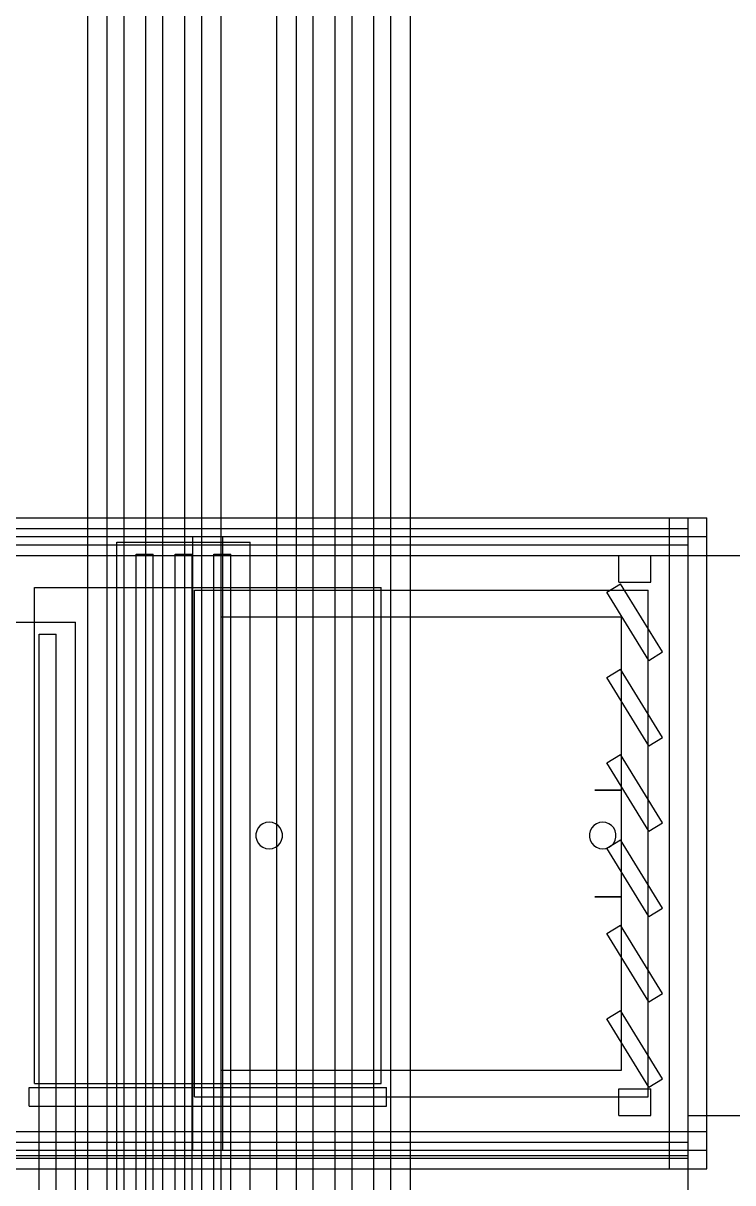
# Model space of a CAD drawing. Header units: millimetres. Extents: x -1355 to 669, y -1138 to 733.
# Drawn here: x -124.81 to -95.56, y 29.76 to 77.57 of the extents above; entities that cross this region are included whole.
import ezdxf

# ---------------------------------------------------------------- set-up
doc = ezdxf.new("R2010")
doc.units = ezdxf.units.MM
doc.layers.add('HIDDEN', color=8, linetype='Continuous')

msp = doc.modelspace()

# ---------------------------------------------------------------- linework, layer by layer
at = {"layer": 'HIDDEN'}
for points in [[(-122.15, 7.79), (-122.15, 276.75)], [(-122.15, 7.79), (-122.15, 276.75)], [(-116.65, 7.79), (-116.65, 276.75)], [(-116.65, 7.79), (-116.65, 276.75)], [(-114.35, 8.01), (-114.35, 276.75)], [(-114.35, 8.01), (-114.35, 276.75)], [(-108.85, 8.01), (-108.85, 276.75)], [(-108.85, 8.01), (-108.85, 276.75)], [(-121.35, 8.29), (-121.35, 276.25)], [(-121.35, 8.29), (-121.35, 276.25)], [(-120.65, 8.29), (-120.65, 276.25)], [(-120.65, 8.29), (-120.65, 276.25)], [(-119.75, 8.29), (-119.75, 276.25)], [(-119.75, 8.29), (-119.75, 276.25)], [(-119.05, 8.29), (-119.05, 276.25)], [(-119.05, 8.29), (-119.05, 276.25)], [(-118.15, 8.29), (-118.15, 276.25)], [(-118.15, 8.29), (-118.15, 276.25)], [(-117.45, 8.29), (-117.45, 276.25)], [(-117.45, 8.29), (-117.45, 276.25)], [(-113.55, 8.51), (-113.55, 276.25)], [(-113.55, 8.51), (-113.55, 276.25)], [(-112.85, 8.51), (-112.85, 276.25)], [(-112.85, 8.51), (-112.85, 276.25)], [(-111.95, 8.51), (-111.95, 276.25)], [(-111.95, 8.51), (-111.95, 276.25)], [(-111.25, 8.51), (-111.25, 276.25)], [(-111.25, 8.51), (-111.25, 276.25)], [(-110.35, 8.51), (-110.35, 276.25)], [(-110.35, 8.51), (-110.35, 276.25)], [(-109.65, 8.51), (-109.65, 276.25)], [(-109.65, 8.51), (-109.65, 276.25)], [(-317.4, 57.17), (-97.4, 57.17)], [(-317.4, 57.17), (-97.4, 57.17)], [(-317.4, 57.17), (-97.4, 57.17)], [(-317.4, 57.17), (-97.4, 57.17)], [(-98.17, 57.17), (-96.63, 57.17)], [(-98.17, 57.17), (-96.63, 57.17)], [(-98.17, 55.63), (-98.17, 57.17)], [(-98.17, 55.63), (-98.17, 57.17)], [(-97.4, 55.63), (-97.4, 57.17)], [(-97.4, 55.63), (-97.4, 57.17)], [(-97.4, 55.63), (-97.4, 57.17)], [(-97.4, 55.63), (-97.4, 57.17)], [(-96.63, 55.63), (-96.63, 57.17)], [(-96.63, 55.63), (-96.63, 57.17)], [(-317.4, 56.73), (-97.4, 56.73)], [(-317.4, 56.73), (-97.4, 56.73)], [(-97.4, 56.07), (-97.4, 56.73)], [(-97.4, 56.07), (-97.4, 56.73)], [(-317.4, 56.4), (-97.4, 56.4)], [(-317.4, 56.4), (-97.4, 56.4)], [(-317.4, 56.4), (-97.4, 56.4)], [(-317.4, 56.4), (-97.4, 56.4)], [(-317.4, 56.07), (-97.4, 56.07)], [(-317.4, 56.07), (-97.4, 56.07)], [(-120.95, 56.18), (-115.45, 56.18)], [(-120.95, 56.18), (-115.45, 56.18)], [(-120.95, 5.59), (-120.95, 56.18)], [(-120.95, 5.59), (-120.95, 56.18)], [(-117.816, 56.4), (-116.584, 56.4)], [(-117.816, 56.4), (-116.584, 56.4)], [(-117.816, 31.1), (-117.816, 56.4)], [(-117.816, 31.1), (-117.816, 56.4)], [(-117.816, 56.4), (-116.584, 56.4)], [(-117.816, 56.4), (-116.584, 56.4)], [(-117.816, 31.1), (-117.816, 56.4)], [(-117.816, 31.1), (-117.816, 56.4)], [(-116.584, 31.1), (-116.584, 56.4)], [(-116.584, 31.1), (-116.584, 56.4)], [(-116.584, 31.1), (-116.584, 56.4)], [(-116.584, 31.1), (-116.584, 56.4)], [(-115.45, 5.59), (-115.45, 56.18)], [(-115.45, 5.59), (-115.45, 56.18)], [(-98.17, 56.4), (-96.63, 56.4)], [(-98.17, 56.4), (-96.63, 56.4)], [(-98.17, 31.1), (-98.17, 56.4)], [(-98.17, 31.1), (-98.17, 56.4)], [(-98.17, 56.4), (-96.63, 56.4)], [(-98.17, 56.4), (-96.63, 56.4)], [(-98.17, 31.1), (-98.17, 56.4)], [(-98.17, 31.1), (-98.17, 56.4)], [(-97.4, 31.1), (-97.4, 56.4)], [(-97.4, 31.1), (-97.4, 56.4)], [(-97.4, 31.1), (-97.4, 56.4)], [(-97.4, 31.1), (-97.4, 56.4)], [(-96.63, 31.1), (-96.63, 56.4)], [(-96.63, 31.1), (-96.63, 56.4)], [(-96.63, 31.1), (-96.63, 56.4)], [(-96.63, 31.1), (-96.63, 56.4)], [(-317.4, 55.63), (-97.4, 55.63)], [(-317.4, 55.63), (-97.4, 55.63)], [(-317.4, 55.63), (-97.4, 55.63)], [(-317.4, 55.63), (-97.4, 55.63)], [(-120.15, 55.68), (-119.45, 55.68)], [(-120.15, 55.68), (-119.45, 55.68)], [(-120.15, 6.09), (-120.15, 55.68)], [(-120.15, 6.09), (-120.15, 55.68)], [(-119.45, 6.09), (-119.45, 55.68)], [(-119.45, 6.09), (-119.45, 55.68)], [(-118.55, 55.68), (-117.85, 55.68)], [(-118.55, 55.68), (-117.85, 55.68)], [(-118.55, 6.09), (-118.55, 55.68)], [(-118.55, 6.09), (-118.55, 55.68)], [(-117.85, 6.09), (-117.85, 55.68)], [(-117.85, 6.09), (-117.85, 55.68)], [(-116.95, 55.68), (-116.25, 55.68)], [(-116.95, 55.68), (-116.25, 55.68)], [(-116.95, 6.09), (-116.95, 55.68)], [(-116.95, 6.09), (-116.95, 55.68)], [(-116.25, 6.09), (-116.25, 55.68)], [(-116.25, 6.09), (-116.25, 55.68)], [(-100.26, 55.63), (-98.94, 55.63)], [(-100.26, 55.63), (-98.94, 55.63)], [(-100.26, 54.53), (-100.26, 55.63)], [(-100.26, 54.53), (-100.26, 55.63)], [(-98.94, 54.53), (-98.94, 55.63)], [(-98.94, 54.53), (-98.94, 55.63)], [(-98.17, 55.63), (-96.63, 55.63)], [(-98.17, 55.63), (-96.63, 55.63)], [(-97.4, 55.63), (-60, 55.63)], [(-97.4, 55.63), (-60, 55.63)], [(-97.4, 32.53), (-97.4, 55.63)], [(-97.4, 32.53), (-97.4, 55.63)], [(-100.26, 54.53), (-98.94, 54.53)], [(-100.26, 54.53), (-98.94, 54.53)], [(-124.35, 54.31), (-110.05, 54.31)], [(-124.35, 54.31), (-110.05, 54.31)], [(-124.35, 33.85), (-124.35, 54.31)], [(-124.35, 33.85), (-124.35, 54.31)], [(-124.35, 54.31), (-110.05, 54.31)], [(-124.35, 54.31), (-110.05, 54.31)], [(-124.35, 33.85), (-124.35, 54.31)], [(-124.35, 33.85), (-124.35, 54.31)], [(-124.35, 54.31), (-110.05, 54.31)], [(-124.35, 54.31), (-110.05, 54.31)], [(-124.35, 33.85), (-124.35, 54.31)], [(-124.35, 33.85), (-124.35, 54.31)], [(-124.35, 54.31), (-110.05, 54.31)], [(-124.35, 54.31), (-110.05, 54.31)], [(-124.35, 33.85), (-124.35, 54.31)], [(-124.35, 33.85), (-124.35, 54.31)], [(-117.75, 54.2), (-99.05, 54.2)], [(-117.75, 54.2), (-99.05, 54.2)], [(-117.75, 33.3), (-117.75, 54.2)], [(-117.75, 33.3), (-117.75, 54.2)], [(-110.05, 33.85), (-110.05, 54.31)], [(-110.05, 33.85), (-110.05, 54.31)], [(-110.05, 33.85), (-110.05, 54.31)], [(-110.05, 33.85), (-110.05, 54.31)], [(-110.05, 33.85), (-110.05, 54.31)], [(-110.05, 33.85), (-110.05, 54.31)], [(-110.05, 33.85), (-110.05, 54.31)], [(-110.05, 33.85), (-110.05, 54.31)], [(-100.744, 54.114), (-100.181, 54.459)], [(-100.744, 54.114), (-100.181, 54.459)], [(-99.019, 51.301), (-100.744, 54.114)], [(-99.019, 51.301), (-100.744, 54.114)], [(-98.456, 51.646), (-100.181, 54.459)], [(-98.456, 51.646), (-100.181, 54.459)], [(-99.05, 33.3), (-99.05, 54.2)], [(-99.05, 33.3), (-99.05, 54.2)], [(-116.65, 53.1), (-100.15, 53.1)], [(-116.65, 53.1), (-100.15, 53.1)], [(-116.65, 34.4), (-116.65, 53.1)], [(-116.65, 34.4), (-116.65, 53.1)], [(-100.15, 34.4), (-100.15, 53.1)], [(-100.15, 34.4), (-100.15, 53.1)], [(-128.15, 52.88), (-122.65, 52.88)], [(-128.15, 52.88), (-122.65, 52.88)], [(-122.65, 5.37), (-122.65, 52.88)], [(-122.65, 5.37), (-122.65, 52.88)], [(-124.15, 52.38), (-123.45, 52.38)], [(-124.15, 52.38), (-123.45, 52.38)], [(-124.15, 5.87), (-124.15, 52.38)], [(-124.15, 5.87), (-124.15, 52.38)], [(-123.45, 5.87), (-123.45, 52.38)], [(-123.45, 5.87), (-123.45, 52.38)], [(-99.019, 51.301), (-98.456, 51.646)], [(-99.019, 51.301), (-98.456, 51.646)], [(-100.744, 50.594), (-100.181, 50.939)], [(-100.744, 50.594), (-100.181, 50.939)], [(-98.456, 48.126), (-100.181, 50.939)], [(-98.456, 48.126), (-100.181, 50.939)], [(-99.019, 47.781), (-100.744, 50.594)], [(-99.019, 47.781), (-100.744, 50.594)], [(-99.019, 47.781), (-98.456, 48.126)], [(-99.019, 47.781), (-98.456, 48.126)], [(-100.744, 47.074), (-100.181, 47.419)], [(-100.744, 47.074), (-100.181, 47.419)], [(-98.456, 44.606), (-100.181, 47.419)], [(-98.456, 44.606), (-100.181, 47.419)], [(-99.019, 44.261), (-100.744, 47.074)], [(-99.019, 44.261), (-100.744, 47.074)], [(-101.25, 45.95), (-101.246, 45.95)], [(-101.246, 45.95), (-101.25, 45.95)], [(-101.246, 45.95), (-101.214, 45.95)], [(-101.214, 45.95), (-101.246, 45.95)], [(-101.214, 45.95), (-101.153, 45.95)], [(-101.153, 45.95), (-101.214, 45.95)], [(-101.153, 45.95), (-101.065, 45.95)], [(-101.065, 45.95), (-101.153, 45.95)], [(-101.065, 45.95), (-100.956, 45.95)], [(-100.956, 45.95), (-101.065, 45.95)], [(-100.956, 45.95), (-100.832, 45.95)], [(-100.832, 45.95), (-100.956, 45.95)], [(-100.832, 45.95), (-100.7, 45.95)], [(-100.7, 45.95), (-100.832, 45.95)], [(-100.568, 45.95), (-100.7, 45.95)], [(-100.7, 45.95), (-100.568, 45.95)], [(-100.444, 45.95), (-100.568, 45.95)], [(-100.568, 45.95), (-100.444, 45.95)], [(-100.335, 45.95), (-100.444, 45.95)], [(-100.444, 45.95), (-100.335, 45.95)], [(-100.247, 45.95), (-100.335, 45.95)], [(-100.335, 45.95), (-100.247, 45.95)], [(-100.186, 45.95), (-100.247, 45.95)], [(-100.247, 45.95), (-100.186, 45.95)], [(-100.154, 45.95), (-100.186, 45.95)], [(-100.186, 45.95), (-100.154, 45.95)], [(-100.15, 45.95), (-100.154, 45.95)], [(-100.154, 45.95), (-100.15, 45.95)], [(-115.035, 44.492), (-115.123, 44.392)], [(-115.035, 44.492), (-115.123, 44.392)], [(-114.926, 44.567), (-115.035, 44.492)], [(-114.926, 44.567), (-115.035, 44.492)], [(-114.802, 44.614), (-114.926, 44.567)], [(-114.802, 44.614), (-114.926, 44.567)], [(-114.67, 44.63), (-114.802, 44.614)], [(-114.67, 44.63), (-114.802, 44.614)], [(-114.538, 44.614), (-114.67, 44.63)], [(-114.538, 44.614), (-114.67, 44.63)], [(-114.414, 44.567), (-114.538, 44.614)], [(-114.414, 44.567), (-114.538, 44.614)], [(-114.305, 44.492), (-114.414, 44.567)], [(-114.305, 44.492), (-114.414, 44.567)], [(-114.217, 44.392), (-114.305, 44.492)], [(-114.217, 44.392), (-114.305, 44.492)], [(-101.285, 44.492), (-101.373, 44.392)], [(-101.285, 44.492), (-101.373, 44.392)], [(-101.176, 44.567), (-101.285, 44.492)], [(-101.176, 44.567), (-101.285, 44.492)], [(-101.052, 44.614), (-101.176, 44.567)], [(-101.052, 44.614), (-101.176, 44.567)], [(-100.92, 44.63), (-101.052, 44.614)], [(-100.92, 44.63), (-101.052, 44.614)], [(-100.788, 44.614), (-100.92, 44.63)], [(-100.788, 44.614), (-100.92, 44.63)], [(-100.664, 44.567), (-100.788, 44.614)], [(-100.664, 44.567), (-100.788, 44.614)], [(-100.555, 44.492), (-100.664, 44.567)], [(-100.555, 44.492), (-100.664, 44.567)], [(-100.467, 44.392), (-100.555, 44.492)], [(-100.467, 44.392), (-100.555, 44.492)], [(-99.019, 44.261), (-98.456, 44.606)], [(-99.019, 44.261), (-98.456, 44.606)], [(-115.184, 44.275), (-115.216, 44.146)], [(-115.184, 44.275), (-115.216, 44.146)], [(-115.216, 44.146), (-115.216, 44.014)], [(-115.216, 44.146), (-115.216, 44.014)], [(-115.216, 44.014), (-115.184, 43.885)], [(-115.216, 44.014), (-115.184, 43.885)], [(-115.123, 44.392), (-115.184, 44.275)], [(-115.123, 44.392), (-115.184, 44.275)], [(-114.156, 44.275), (-114.217, 44.392)], [(-114.156, 44.275), (-114.217, 44.392)], [(-114.124, 44.146), (-114.156, 44.275)], [(-114.124, 44.146), (-114.156, 44.275)], [(-114.156, 43.885), (-114.124, 44.014)], [(-114.156, 43.885), (-114.124, 44.014)], [(-114.124, 44.014), (-114.124, 44.146)], [(-114.124, 44.014), (-114.124, 44.146)], [(-101.434, 44.275), (-101.466, 44.146)], [(-101.434, 44.275), (-101.466, 44.146)], [(-101.466, 44.146), (-101.466, 44.014)], [(-101.466, 44.146), (-101.466, 44.014)], [(-101.466, 44.014), (-101.434, 43.885)], [(-101.466, 44.014), (-101.434, 43.885)], [(-101.373, 44.392), (-101.434, 44.275)], [(-101.373, 44.392), (-101.434, 44.275)], [(-100.406, 44.275), (-100.467, 44.392)], [(-100.406, 44.275), (-100.467, 44.392)], [(-100.374, 44.146), (-100.406, 44.275)], [(-100.374, 44.146), (-100.406, 44.275)], [(-100.406, 43.885), (-100.374, 44.014)], [(-100.406, 43.885), (-100.374, 44.014)], [(-100.374, 44.014), (-100.374, 44.146)], [(-100.374, 44.014), (-100.374, 44.146)], [(-115.184, 43.885), (-115.123, 43.768)], [(-115.184, 43.885), (-115.123, 43.768)], [(-115.123, 43.768), (-115.035, 43.668)], [(-115.123, 43.768), (-115.035, 43.668)], [(-115.035, 43.668), (-114.926, 43.593)], [(-115.035, 43.668), (-114.926, 43.593)], [(-114.926, 43.593), (-114.802, 43.546)], [(-114.926, 43.593), (-114.802, 43.546)], [(-114.802, 43.546), (-114.67, 43.53)], [(-114.802, 43.546), (-114.67, 43.53)], [(-114.67, 43.53), (-114.538, 43.546)], [(-114.67, 43.53), (-114.538, 43.546)], [(-114.538, 43.546), (-114.414, 43.593)], [(-114.538, 43.546), (-114.414, 43.593)], [(-114.414, 43.593), (-114.305, 43.668)], [(-114.414, 43.593), (-114.305, 43.668)], [(-114.305, 43.668), (-114.217, 43.768)], [(-114.305, 43.668), (-114.217, 43.768)], [(-114.217, 43.768), (-114.156, 43.885)], [(-114.217, 43.768), (-114.156, 43.885)], [(-101.434, 43.885), (-101.373, 43.768)], [(-101.434, 43.885), (-101.373, 43.768)], [(-101.373, 43.768), (-101.285, 43.668)], [(-101.373, 43.768), (-101.285, 43.668)], [(-101.285, 43.668), (-101.176, 43.593)], [(-101.285, 43.668), (-101.176, 43.593)], [(-101.176, 43.593), (-101.052, 43.546)], [(-101.176, 43.593), (-101.052, 43.546)], [(-101.052, 43.546), (-100.92, 43.53)], [(-101.052, 43.546), (-100.92, 43.53)], [(-100.92, 43.53), (-100.788, 43.546)], [(-100.92, 43.53), (-100.788, 43.546)], [(-100.788, 43.546), (-100.664, 43.593)], [(-100.788, 43.546), (-100.664, 43.593)], [(-100.744, 43.554), (-100.181, 43.899)], [(-100.744, 43.554), (-100.181, 43.899)], [(-99.019, 40.741), (-100.744, 43.554)], [(-99.019, 40.741), (-100.744, 43.554)], [(-100.664, 43.593), (-100.555, 43.668)], [(-100.664, 43.593), (-100.555, 43.668)], [(-100.555, 43.668), (-100.467, 43.768)], [(-100.555, 43.668), (-100.467, 43.768)], [(-100.467, 43.768), (-100.406, 43.885)], [(-100.467, 43.768), (-100.406, 43.885)], [(-98.456, 41.086), (-100.181, 43.899)], [(-98.456, 41.086), (-100.181, 43.899)], [(-101.25, 41.55), (-101.246, 41.55)], [(-101.246, 41.55), (-101.25, 41.55)], [(-101.246, 41.55), (-101.214, 41.55)], [(-101.214, 41.55), (-101.246, 41.55)], [(-101.214, 41.55), (-101.153, 41.55)], [(-101.153, 41.55), (-101.214, 41.55)], [(-101.153, 41.55), (-101.065, 41.55)], [(-101.065, 41.55), (-101.153, 41.55)], [(-101.065, 41.55), (-100.956, 41.55)], [(-100.956, 41.55), (-101.065, 41.55)], [(-100.956, 41.55), (-100.832, 41.55)], [(-100.832, 41.55), (-100.956, 41.55)], [(-100.832, 41.55), (-100.7, 41.55)], [(-100.7, 41.55), (-100.832, 41.55)], [(-100.568, 41.55), (-100.7, 41.55)], [(-100.7, 41.55), (-100.568, 41.55)], [(-100.444, 41.55), (-100.568, 41.55)], [(-100.568, 41.55), (-100.444, 41.55)], [(-100.335, 41.55), (-100.444, 41.55)], [(-100.444, 41.55), (-100.335, 41.55)], [(-100.247, 41.55), (-100.335, 41.55)], [(-100.335, 41.55), (-100.247, 41.55)], [(-100.186, 41.55), (-100.247, 41.55)], [(-100.247, 41.55), (-100.186, 41.55)], [(-100.154, 41.55), (-100.186, 41.55)], [(-100.186, 41.55), (-100.154, 41.55)], [(-100.15, 41.55), (-100.154, 41.55)], [(-100.154, 41.55), (-100.15, 41.55)], [(-99.019, 40.741), (-98.456, 41.086)], [(-99.019, 40.741), (-98.456, 41.086)], [(-100.744, 40.034), (-100.181, 40.379)], [(-100.744, 40.034), (-100.181, 40.379)], [(-98.456, 37.566), (-100.181, 40.379)], [(-98.456, 37.566), (-100.181, 40.379)], [(-99.019, 37.221), (-100.744, 40.034)], [(-99.019, 37.221), (-100.744, 40.034)], [(-99.019, 37.221), (-98.456, 37.566)], [(-99.019, 37.221), (-98.456, 37.566)], [(-100.744, 36.514), (-100.181, 36.859)], [(-100.744, 36.514), (-100.181, 36.859)], [(-98.456, 34.046), (-100.181, 36.859)], [(-98.456, 34.046), (-100.181, 36.859)], [(-99.019, 33.701), (-100.744, 36.514)], [(-99.019, 33.701), (-100.744, 36.514)], [(-116.65, 34.4), (-100.15, 34.4)], [(-116.65, 34.4), (-100.15, 34.4)], [(-99.019, 33.701), (-98.456, 34.046)], [(-99.019, 33.701), (-98.456, 34.046)], [(-124.57, 33.685), (-109.83, 33.685)], [(-124.57, 33.685), (-109.83, 33.685)], [(-124.57, 32.915), (-124.57, 33.685)], [(-124.57, 32.915), (-124.57, 33.685)], [(-124.35, 33.85), (-110.05, 33.85)], [(-124.35, 33.85), (-110.05, 33.85)], [(-124.35, 33.85), (-110.05, 33.85)], [(-124.35, 33.85), (-110.05, 33.85)], [(-124.35, 33.85), (-110.05, 33.85)], [(-124.35, 33.85), (-110.05, 33.85)], [(-124.35, 33.85), (-110.05, 33.85)], [(-124.35, 33.85), (-110.05, 33.85)], [(-109.83, 32.915), (-109.83, 33.685)], [(-109.83, 32.915), (-109.83, 33.685)], [(-100.26, 33.63), (-98.94, 33.63)], [(-100.26, 33.63), (-98.94, 33.63)], [(-100.26, 32.53), (-100.26, 33.63)], [(-100.26, 32.53), (-100.26, 33.63)], [(-98.94, 32.53), (-98.94, 33.63)], [(-98.94, 32.53), (-98.94, 33.63)], [(-117.75, 33.3), (-99.05, 33.3)], [(-117.75, 33.3), (-99.05, 33.3)], [(-124.57, 32.915), (-109.83, 32.915)], [(-124.57, 32.915), (-109.83, 32.915)], [(-100.26, 32.53), (-98.94, 32.53)], [(-100.26, 32.53), (-98.94, 32.53)], [(-97.4, 32.53), (-60, 32.53)], [(-97.4, 32.53), (-60, 32.53)], [(-317.4, 31.87), (-97.4, 31.87)], [(-317.4, 31.87), (-97.4, 31.87)], [(-317.4, 31.87), (-97.4, 31.87)], [(-317.4, 31.87), (-97.4, 31.87)], [(-98.17, 31.87), (-96.63, 31.87)], [(-98.17, 31.87), (-96.63, 31.87)], [(-98.17, 30.33), (-98.17, 31.87)], [(-98.17, 30.33), (-98.17, 31.87)], [(-97.4, 30.33), (-97.4, 31.87)], [(-97.4, 30.33), (-97.4, 31.87)], [(-97.4, 30.33), (-97.4, 31.87)], [(-97.4, 30.33), (-97.4, 31.87)], [(-96.63, 30.33), (-96.63, 31.87)], [(-96.63, 30.33), (-96.63, 31.87)], [(-317.4, 31.43), (-97.4, 31.43)], [(-317.4, 31.43), (-97.4, 31.43)], [(-317.4, 31.1), (-97.4, 31.1)], [(-317.4, 31.1), (-97.4, 31.1)], [(-317.4, 31.1), (-97.4, 31.1)], [(-317.4, 31.1), (-97.4, 31.1)], [(-117.816, 31.1), (-116.584, 31.1)], [(-117.816, 31.1), (-116.584, 31.1)], [(-117.816, 31.1), (-116.584, 31.1)], [(-117.816, 31.1), (-116.584, 31.1)], [(-98.17, 31.1), (-96.63, 31.1)], [(-98.17, 31.1), (-96.63, 31.1)], [(-98.17, 31.1), (-96.63, 31.1)], [(-98.17, 31.1), (-96.63, 31.1)], [(-97.4, 30.77), (-97.4, 31.43)], [(-97.4, 30.77), (-97.4, 31.43)], [(-317.4, 30.88), (-97.4, 30.88)], [(-317.4, 30.88), (-97.4, 30.88)], [(-317.4, 30.77), (-97.4, 30.77)], [(-317.4, 30.77), (-97.4, 30.77)], [(-97.4, 27.58), (-97.4, 30.88)], [(-97.4, 27.58), (-97.4, 30.88)], [(-317.4, 30.33), (-97.4, 30.33)], [(-317.4, 30.33), (-97.4, 30.33)], [(-317.4, 30.33), (-97.4, 30.33)], [(-317.4, 30.33), (-97.4, 30.33)], [(-98.17, 30.33), (-96.63, 30.33)], [(-98.17, 30.33), (-96.63, 30.33)]]:
    msp.add_lwpolyline(points, dxfattribs=at)

doc.saveas('drawing.dxf')
